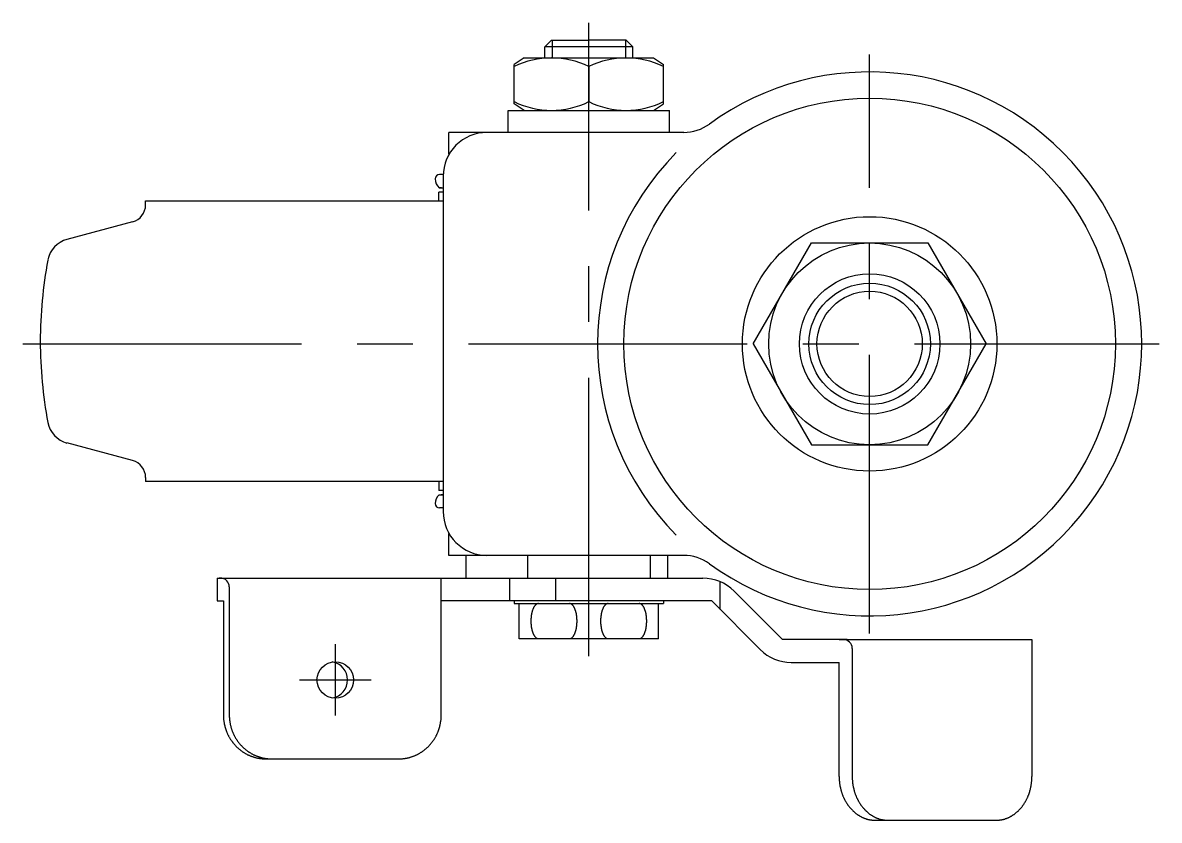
# Model space of a CAD drawing. Extents: x -242 to 65, y -131 to 308.
# Drawn here: x -64.5 to 65, y 217.2 to 308.1 of the extents above; entities that cross this region are included whole.
import ezdxf

# ---------------------------------------------------------------- set-up
doc = ezdxf.new("R2010")
doc.units = 0
doc.linetypes.add('CENTER', pattern=[50.8, 31.75, -6.35, 6.35, -6.35])
doc.layers.get('0').update_dxf_attribs({"linetype": 'CONTINUOUS'})
doc.layers.add('CENTER', color=1, linetype='CONTINUOUS')

msp = doc.modelspace()

# ---------------------------------------------------------------- linework, layer by layer
at = {"color": 7, "linetype": 'CONTINUOUS'}
for p, q in [((-5, 305.33), (-4.25, 306.08)), ((-4.25, 306.08), (0, 306.08)), ((4.25, 306.08), (0, 306.08)), ((5, 305.33), (4.25, 306.08)), ((5, 305.33), (-5, 305.33)), ((-5, 304.08), (-5, 305.33)), ((5, 304.08), (5, 305.33)), ((-7.36, 304.08), (-8.5, 303.32)), ((-8.5, 298.84), (-8.5, 303.32)), ((-7.36, 304.08), (7.36, 304.08)), ((0, 303.08), (0, 299.08)), ((7.36, 304.08), (8.5, 303.32)), ((8.5, 298.84), (8.5, 303.32)), ((-9.2, 295.58), (-9.2, 298.08)), ((-9.2, 298.08), (9.2, 298.08)), ((-7.36, 298.08), (-8.5, 298.84)), ((7.36, 298.08), (8.5, 298.84)), ((9.2, 295.58), (9.2, 298.08)), ((10.81, 295.58), (-15.93, 295.58)), ((-15.93, 293.09), (-15.93, 295.58)), ((-16.6, 290.78), (-17, 290.78)), ((-16.6, 290.78), (-16.6, 252.38)), ((-17.1, 287.78), (-17.1, 288.78)), ((-16.6, 288.78), (-17.1, 288.78)), ((-17.05, 289.28), (-16.6, 289.28)), ((-50.5, 287.78), (-16.6, 287.78)), ((-50.5, 287.32), (-50.5, 287.78)), ((-51.98, 285.39), (-59.46, 283.38)), ((18.72, 271.48), (25.36, 282.98)), ((25.36, 282.98), (38.64, 282.98)), ((38.64, 282.98), (45.28, 271.48)), ((18.72, 271.48), (25.36, 259.98)), ((38.64, 259.98), (45.28, 271.48)), ((-51.98, 258.18), (-59.46, 260.19)), ((25.36, 259.98), (38.64, 259.98)), ((-50.5, 256.25), (-50.5, 255.78)), ((-16.6, 255.78), (-50.5, 255.78)), ((-17.1, 255.78), (-17.1, 254.78)), ((-16.6, 254.78), (-17.1, 254.78)), ((-17.05, 254.28), (-16.6, 254.28)), ((-16.6, 252.78), (-17, 252.78)), ((-15.93, 247.38), (-15.93, 249.88)), ((10.81, 247.38), (-15.93, 247.38)), ((-14, 247.38), (-14, 244.78)), ((-7, 247.38), (-7, 244.78)), ((7, 247.38), (7, 244.78)), ((9, 244.78), (9, 247.38)), ((-42.34, 244.78), (-16.66, 244.78)), ((-42.34, 244.78), (-42.34, 242.18)), ((-41.8, 244.78), (-42.12, 244.78)), ((-16.81, 229.18), (-16.81, 244.78)), ((-16.66, 244.78), (13.01, 244.78)), ((-9, 242.18), (-9, 244.78)), ((-3.75, 242.18), (-3.75, 244.78)), ((-40.96, 243.78), (-40.96, 229.18)), ((14.98, 241.21), (14.98, 244.38)), ((-42.34, 242.18), (-41.64, 242.18)), ((-41.64, 242.18), (-41.64, 229.18)), ((14, 242.18), (-16.81, 242.18)), ((-8.5, 242.18), (-8.5, 241.88)), ((8.5, 242.18), (8.5, 241.88)), ((14, 242.18), (19.54, 236.65)), ((16.54, 243.32), (22.08, 237.78)), ((-8.5, 241.88), (8.5, 241.88)), ((-7.94, 237.88), (-7.94, 241.88)), ((7.94, 237.88), (7.94, 241.88)), ((-6, 237.88), (-7.94, 237.88)), ((6, 237.88), (-6, 237.88)), ((7.94, 237.88), (6, 237.88)), ((29.45, 237.78), (22.08, 237.78)), ((28.52, 237.78), (50.49, 237.78)), ((50.49, 237.78), (50.49, 222.18)), ((30.01, 236.78), (30.01, 222.18)), ((23.07, 235.18), (28.52, 235.18)), ((28.52, 222.18), (28.52, 235.18)), ((-36.81, 224.18), (-21.64, 224.18)), ((32.66, 217.18), (46.4, 217.18))]:
    msp.add_line(p, q, dxfattribs=at)
at = {"color": 3, "linetype": 'CONTINUOUS'}
for p, q in [((-4.19, 306.08), (-4.19, 304.08)), ((4.19, 306.08), (4.19, 304.08))]:
    msp.add_line(p, q, dxfattribs=at)
at = {"color": 7, "linetype": 'CONTINUOUS'}
for points in [[(-5.74, 241.88, 0), (-5.76, 241.88, 0), (-5.79, 241.88, 0), (-5.81, 241.88, 0), (-5.83, 241.87, 0), (-5.85, 241.87, 0), (-5.87, 241.86, 0), (-5.89, 241.86, 0), (-5.91, 241.85, 0), (-5.93, 241.84, 0), (-5.95, 241.82, 0), (-5.97, 241.81, 0), (-5.99, 241.8, 0), (-6.01, 241.78, 0), (-6.03, 241.77, 0), (-6.05, 241.75, 0), (-6.07, 241.73, 0), (-6.09, 241.71, 0), (-6.11, 241.69, 0), (-6.13, 241.67, 0), (-6.15, 241.65, 0), (-6.16, 241.62, 0), (-6.18, 241.6, 0), (-6.2, 241.57, 0), (-6.22, 241.55, 0), (-6.24, 241.52, 0), (-6.25, 241.49, 0), (-6.27, 241.46, 0), (-6.29, 241.43, 0), (-6.3, 241.4, 0), (-6.32, 241.37, 0), (-6.33, 241.33, 0), (-6.35, 241.3, 0), (-6.36, 241.26, 0), (-6.38, 241.23, 0), (-6.39, 241.19, 0), (-6.4, 241.15, 0), (-6.42, 241.12, 0), (-6.43, 241.08, 0), (-6.44, 241.04, 0), (-6.45, 241, 0), (-6.46, 240.95, 0), (-6.48, 240.91, 0), (-6.49, 240.87, 0), (-6.5, 240.83, 0), (-6.51, 240.78, 0), (-6.52, 240.74, 0), (-6.52, 240.7, 0), (-6.53, 240.65, 0), (-6.54, 240.6, 0), (-6.55, 240.56, 0), (-6.55, 240.51, 0), (-6.56, 240.47, 0), (-6.57, 240.42, 0), (-6.57, 240.37, 0), (-6.58, 240.32, 0), (-6.58, 240.27, 0), (-6.58, 240.23, 0), (-6.59, 240.18, 0), (-6.59, 240.13, 0), (-6.59, 240.08, 0), (-6.6, 240.03, 0), (-6.6, 239.98, 0), (-6.6, 239.93, 0), (-6.6, 239.88, 0), (-6.6, 239.84, 0), (-6.6, 239.79, 0), (-6.6, 239.74, 0), (-6.59, 239.69, 0), (-6.59, 239.64, 0), (-6.59, 239.59, 0), (-6.58, 239.54, 0), (-6.58, 239.49, 0), (-6.58, 239.45, 0), (-6.57, 239.4, 0), (-6.57, 239.35, 0), (-6.56, 239.3, 0), (-6.55, 239.26, 0), (-6.55, 239.21, 0), (-6.54, 239.16, 0), (-6.53, 239.12, 0), (-6.52, 239.07, 0), (-6.52, 239.03, 0), (-6.51, 238.99, 0), (-6.5, 238.94, 0), (-6.49, 238.9, 0), (-6.48, 238.86, 0), (-6.46, 238.81, 0), (-6.45, 238.77, 0), (-6.44, 238.73, 0), (-6.43, 238.69, 0), (-6.42, 238.65, 0), (-6.4, 238.62, 0), (-6.39, 238.58, 0), (-6.38, 238.54, 0), (-6.36, 238.51, 0), (-6.35, 238.47, 0), (-6.33, 238.44, 0), (-6.32, 238.4, 0), (-6.3, 238.37, 0), (-6.29, 238.34, 0), (-6.27, 238.31, 0), (-6.25, 238.28, 0), (-6.24, 238.25, 0), (-6.22, 238.22, 0), (-6.2, 238.19, 0), (-6.18, 238.17, 0), (-6.16, 238.14, 0), (-6.15, 238.12, 0), (-6.13, 238.1, 0), (-6.11, 238.08, 0), (-6.09, 238.06, 0), (-6.07, 238.04, 0), (-6.05, 238.02, 0), (-6.03, 238, 0), (-6.01, 237.99, 0), (-5.99, 237.97, 0), (-5.97, 237.96, 0), (-5.95, 237.94, 0), (-5.93, 237.93, 0), (-5.91, 237.92, 0), (-5.89, 237.91, 0), (-5.87, 237.91, 0), (-5.85, 237.9, 0), (-5.83, 237.89, 0), (-5.81, 237.89, 0), (-5.79, 237.89, 0), (-5.76, 237.89, 0), (-5.74, 237.88, 0)], [(-2.2, 237.88, 0), (-2.17, 237.89, 0), (-2.15, 237.89, 0), (-2.13, 237.89, 0), (-2.11, 237.89, 0), (-2.09, 237.9, 0), (-2.07, 237.91, 0), (-2.05, 237.91, 0), (-2.03, 237.92, 0), (-2.01, 237.93, 0), (-1.99, 237.94, 0), (-1.97, 237.96, 0), (-1.95, 237.97, 0), (-1.93, 237.99, 0), (-1.91, 238, 0), (-1.89, 238.02, 0), (-1.87, 238.04, 0), (-1.85, 238.06, 0), (-1.83, 238.08, 0), (-1.81, 238.1, 0), (-1.79, 238.12, 0), (-1.77, 238.14, 0), (-1.76, 238.17, 0), (-1.74, 238.19, 0), (-1.72, 238.22, 0), (-1.7, 238.25, 0), (-1.69, 238.28, 0), (-1.67, 238.31, 0), (-1.65, 238.34, 0), (-1.64, 238.37, 0), (-1.62, 238.4, 0), (-1.61, 238.44, 0), (-1.59, 238.47, 0), (-1.58, 238.51, 0), (-1.56, 238.54, 0), (-1.55, 238.58, 0), (-1.54, 238.62, 0), (-1.52, 238.65, 0), (-1.51, 238.69, 0), (-1.5, 238.73, 0), (-1.49, 238.77, 0), (-1.47, 238.81, 0), (-1.46, 238.86, 0), (-1.45, 238.9, 0), (-1.44, 238.94, 0), (-1.43, 238.99, 0), (-1.42, 239.03, 0), (-1.42, 239.07, 0), (-1.41, 239.12, 0), (-1.4, 239.16, 0), (-1.39, 239.21, 0), (-1.39, 239.26, 0), (-1.38, 239.3, 0), (-1.37, 239.35, 0), (-1.37, 239.4, 0), (-1.36, 239.45, 0), (-1.36, 239.49, 0), (-1.35, 239.54, 0), (-1.35, 239.59, 0), (-1.35, 239.64, 0), (-1.35, 239.69, 0), (-1.34, 239.74, 0), (-1.34, 239.79, 0), (-1.34, 239.84, 0), (-1.34, 239.88, 0), (-1.34, 239.93, 0), (-1.34, 239.98, 0), (-1.34, 240.03, 0), (-1.35, 240.08, 0), (-1.35, 240.13, 0), (-1.35, 240.18, 0), (-1.35, 240.23, 0), (-1.36, 240.27, 0), (-1.36, 240.32, 0), (-1.37, 240.37, 0), (-1.37, 240.42, 0), (-1.38, 240.47, 0), (-1.39, 240.51, 0), (-1.39, 240.56, 0), (-1.4, 240.6, 0), (-1.41, 240.65, 0), (-1.42, 240.7, 0), (-1.42, 240.74, 0), (-1.43, 240.78, 0), (-1.44, 240.83, 0), (-1.45, 240.87, 0), (-1.46, 240.91, 0), (-1.47, 240.95, 0), (-1.49, 241, 0), (-1.5, 241.04, 0), (-1.51, 241.08, 0), (-1.52, 241.12, 0), (-1.54, 241.15, 0), (-1.55, 241.19, 0), (-1.56, 241.23, 0), (-1.58, 241.26, 0), (-1.59, 241.3, 0), (-1.61, 241.33, 0), (-1.62, 241.37, 0), (-1.64, 241.4, 0), (-1.65, 241.43, 0), (-1.67, 241.46, 0), (-1.69, 241.49, 0), (-1.7, 241.52, 0), (-1.72, 241.55, 0), (-1.74, 241.57, 0), (-1.76, 241.6, 0), (-1.77, 241.62, 0), (-1.79, 241.65, 0), (-1.81, 241.67, 0), (-1.83, 241.69, 0), (-1.85, 241.71, 0), (-1.87, 241.73, 0), (-1.89, 241.75, 0), (-1.91, 241.77, 0), (-1.93, 241.78, 0), (-1.95, 241.8, 0), (-1.97, 241.81, 0), (-1.99, 241.82, 0), (-2.01, 241.84, 0), (-2.03, 241.85, 0), (-2.05, 241.86, 0), (-2.07, 241.86, 0), (-2.09, 241.87, 0), (-2.11, 241.87, 0), (-2.13, 241.88, 0), (-2.15, 241.88, 0), (-2.17, 241.88, 0), (-2.2, 241.88, 0)], [(2.2, 241.88, 0), (2.18, 241.88, 0), (2.15, 241.88, 0), (2.13, 241.88, 0), (2.11, 241.87, 0), (2.09, 241.87, 0), (2.07, 241.86, 0), (2.05, 241.86, 0), (2.03, 241.85, 0), (2.01, 241.84, 0), (1.99, 241.82, 0), (1.97, 241.81, 0), (1.95, 241.8, 0), (1.93, 241.78, 0), (1.91, 241.77, 0), (1.89, 241.75, 0), (1.87, 241.73, 0), (1.85, 241.71, 0), (1.83, 241.69, 0), (1.81, 241.67, 0), (1.79, 241.65, 0), (1.78, 241.62, 0), (1.76, 241.6, 0), (1.74, 241.57, 0), (1.72, 241.55, 0), (1.7, 241.52, 0), (1.69, 241.49, 0), (1.67, 241.46, 0), (1.65, 241.43, 0), (1.64, 241.4, 0), (1.62, 241.37, 0), (1.61, 241.33, 0), (1.59, 241.3, 0), (1.58, 241.26, 0), (1.56, 241.23, 0), (1.55, 241.19, 0), (1.54, 241.15, 0), (1.52, 241.12, 0), (1.51, 241.08, 0), (1.5, 241.04, 0), (1.49, 241, 0), (1.48, 240.95, 0), (1.46, 240.91, 0), (1.45, 240.87, 0), (1.44, 240.83, 0), (1.43, 240.78, 0), (1.42, 240.74, 0), (1.42, 240.7, 0), (1.41, 240.65, 0), (1.4, 240.6, 0), (1.39, 240.56, 0), (1.39, 240.51, 0), (1.38, 240.47, 0), (1.37, 240.42, 0), (1.37, 240.37, 0), (1.36, 240.32, 0), (1.36, 240.27, 0), (1.36, 240.23, 0), (1.35, 240.18, 0), (1.35, 240.13, 0), (1.35, 240.08, 0), (1.34, 240.03, 0), (1.34, 239.98, 0), (1.34, 239.93, 0), (1.34, 239.88, 0), (1.34, 239.84, 0), (1.34, 239.79, 0), (1.34, 239.74, 0), (1.35, 239.69, 0), (1.35, 239.64, 0), (1.35, 239.59, 0), (1.36, 239.54, 0), (1.36, 239.49, 0), (1.36, 239.45, 0), (1.37, 239.4, 0), (1.37, 239.35, 0), (1.38, 239.3, 0), (1.39, 239.26, 0), (1.39, 239.21, 0), (1.4, 239.16, 0), (1.41, 239.12, 0), (1.42, 239.07, 0), (1.42, 239.03, 0), (1.43, 238.99, 0), (1.44, 238.94, 0), (1.45, 238.9, 0), (1.46, 238.86, 0), (1.48, 238.81, 0), (1.49, 238.77, 0), (1.5, 238.73, 0), (1.51, 238.69, 0), (1.52, 238.65, 0), (1.54, 238.62, 0), (1.55, 238.58, 0), (1.56, 238.54, 0), (1.58, 238.51, 0), (1.59, 238.47, 0), (1.61, 238.44, 0), (1.62, 238.4, 0), (1.64, 238.37, 0), (1.65, 238.34, 0), (1.67, 238.31, 0), (1.69, 238.28, 0), (1.7, 238.25, 0), (1.72, 238.22, 0), (1.74, 238.19, 0), (1.76, 238.17, 0), (1.78, 238.14, 0), (1.79, 238.12, 0), (1.81, 238.1, 0), (1.83, 238.08, 0), (1.85, 238.06, 0), (1.87, 238.04, 0), (1.89, 238.02, 0), (1.91, 238, 0), (1.93, 237.99, 0), (1.95, 237.97, 0), (1.97, 237.96, 0), (1.99, 237.94, 0), (2.01, 237.93, 0), (2.03, 237.92, 0), (2.05, 237.91, 0), (2.07, 237.91, 0), (2.09, 237.9, 0), (2.11, 237.89, 0), (2.13, 237.89, 0), (2.15, 237.89, 0), (2.18, 237.89, 0), (2.2, 237.88, 0)], [(5.74, 237.88, 0), (5.77, 237.89, 0), (5.79, 237.89, 0), (5.81, 237.89, 0), (5.83, 237.89, 0), (5.85, 237.9, 0), (5.87, 237.91, 0), (5.89, 237.91, 0), (5.91, 237.92, 0), (5.93, 237.93, 0), (5.95, 237.94, 0), (5.97, 237.96, 0), (5.99, 237.97, 0), (6.01, 237.99, 0), (6.03, 238, 0), (6.05, 238.02, 0), (6.07, 238.04, 0), (6.09, 238.06, 0), (6.11, 238.08, 0), (6.13, 238.1, 0), (6.15, 238.12, 0), (6.17, 238.14, 0), (6.18, 238.17, 0), (6.2, 238.19, 0), (6.22, 238.22, 0), (6.24, 238.25, 0), (6.25, 238.28, 0), (6.27, 238.31, 0), (6.29, 238.34, 0), (6.3, 238.37, 0), (6.32, 238.4, 0), (6.33, 238.44, 0), (6.35, 238.47, 0), (6.36, 238.51, 0), (6.38, 238.54, 0), (6.39, 238.58, 0), (6.4, 238.62, 0), (6.42, 238.65, 0), (6.43, 238.69, 0), (6.44, 238.73, 0), (6.45, 238.77, 0), (6.47, 238.81, 0), (6.48, 238.86, 0), (6.49, 238.9, 0), (6.5, 238.94, 0), (6.51, 238.99, 0), (6.52, 239.03, 0), (6.52, 239.07, 0), (6.53, 239.12, 0), (6.54, 239.16, 0), (6.55, 239.21, 0), (6.55, 239.26, 0), (6.56, 239.3, 0), (6.57, 239.35, 0), (6.57, 239.4, 0), (6.58, 239.45, 0), (6.58, 239.49, 0), (6.59, 239.54, 0), (6.59, 239.59, 0), (6.59, 239.64, 0), (6.59, 239.69, 0), (6.6, 239.74, 0), (6.6, 239.79, 0), (6.6, 239.84, 0), (6.6, 239.88, 0), (6.6, 239.93, 0), (6.6, 239.98, 0), (6.6, 240.03, 0), (6.59, 240.08, 0), (6.59, 240.13, 0), (6.59, 240.18, 0), (6.59, 240.23, 0), (6.58, 240.27, 0), (6.58, 240.32, 0), (6.57, 240.37, 0), (6.57, 240.42, 0), (6.56, 240.47, 0), (6.55, 240.51, 0), (6.55, 240.56, 0), (6.54, 240.6, 0), (6.53, 240.65, 0), (6.52, 240.7, 0), (6.52, 240.74, 0), (6.51, 240.78, 0), (6.5, 240.83, 0), (6.49, 240.87, 0), (6.48, 240.91, 0), (6.47, 240.95, 0), (6.45, 241, 0), (6.44, 241.04, 0), (6.43, 241.08, 0), (6.42, 241.12, 0), (6.4, 241.15, 0), (6.39, 241.19, 0), (6.38, 241.23, 0), (6.36, 241.26, 0), (6.35, 241.3, 0), (6.33, 241.33, 0), (6.32, 241.37, 0), (6.3, 241.4, 0), (6.29, 241.43, 0), (6.27, 241.46, 0), (6.25, 241.49, 0), (6.24, 241.52, 0), (6.22, 241.55, 0), (6.2, 241.57, 0), (6.18, 241.6, 0), (6.17, 241.62, 0), (6.15, 241.65, 0), (6.13, 241.67, 0), (6.11, 241.69, 0), (6.09, 241.71, 0), (6.07, 241.73, 0), (6.05, 241.75, 0), (6.03, 241.77, 0), (6.01, 241.78, 0), (5.99, 241.8, 0), (5.97, 241.81, 0), (5.95, 241.82, 0), (5.93, 241.84, 0), (5.91, 241.85, 0), (5.89, 241.86, 0), (5.87, 241.86, 0), (5.85, 241.87, 0), (5.83, 241.87, 0), (5.81, 241.88, 0), (5.79, 241.88, 0), (5.77, 241.88, 0), (5.74, 241.88, 0)], [(-41.64, 229.18, 0), (-41.63, 229.12, 0), (-41.63, 229.06, 0), (-41.63, 229, 0), (-41.63, 228.94, 0), (-41.63, 228.88, 0), (-41.62, 228.82, 0), (-41.62, 228.76, 0), (-41.61, 228.69, 0), (-41.61, 228.63, 0), (-41.6, 228.57, 0), (-41.59, 228.51, 0), (-41.58, 228.45, 0), (-41.57, 228.39, 0), (-41.56, 228.33, 0), (-41.55, 228.27, 0), (-41.54, 228.21, 0), (-41.53, 228.15, 0), (-41.52, 228.09, 0), (-41.5, 228.03, 0), (-41.49, 227.97, 0), (-41.48, 227.91, 0), (-41.46, 227.85, 0), (-41.44, 227.79, 0), (-41.43, 227.73, 0), (-41.41, 227.67, 0), (-41.39, 227.62, 0), (-41.37, 227.56, 0), (-41.35, 227.5, 0), (-41.33, 227.44, 0), (-41.31, 227.39, 0), (-41.29, 227.33, 0), (-41.27, 227.27, 0), (-41.24, 227.21, 0), (-41.22, 227.16, 0), (-41.2, 227.1, 0), (-41.17, 227.05, 0), (-41.15, 226.99, 0), (-41.12, 226.94, 0), (-41.09, 226.88, 0), (-41.07, 226.83, 0), (-41.04, 226.77, 0), (-41.01, 226.72, 0), (-40.98, 226.67, 0), (-40.95, 226.61, 0), (-40.92, 226.56, 0), (-40.89, 226.51, 0), (-40.85, 226.46, 0), (-40.82, 226.41, 0), (-40.79, 226.36, 0), (-40.75, 226.31, 0), (-40.72, 226.26, 0), (-40.68, 226.21, 0), (-40.65, 226.16, 0), (-40.61, 226.11, 0), (-40.58, 226.06, 0), (-40.54, 226.01, 0), (-40.5, 225.97, 0), (-40.46, 225.92, 0), (-40.42, 225.87, 0), (-40.38, 225.83, 0), (-40.34, 225.78, 0), (-40.3, 225.74, 0), (-40.26, 225.69, 0), (-40.22, 225.65, 0), (-40.18, 225.61, 0), (-40.14, 225.56, 0), (-40.09, 225.52, 0), (-40.05, 225.48, 0), (-40, 225.44, 0), (-39.96, 225.4, 0), (-39.92, 225.36, 0), (-39.87, 225.32, 0), (-39.82, 225.28, 0), (-39.78, 225.24, 0), (-39.73, 225.21, 0), (-39.68, 225.17, 0), (-39.63, 225.13, 0), (-39.59, 225.1, 0), (-39.54, 225.06, 0), (-39.49, 225.03, 0), (-39.44, 224.99, 0), (-39.39, 224.96, 0), (-39.34, 224.93, 0), (-39.29, 224.9, 0), (-39.24, 224.86, 0), (-39.19, 224.83, 0), (-39.13, 224.8, 0), (-39.08, 224.77, 0), (-39.03, 224.75, 0), (-38.98, 224.72, 0), (-38.92, 224.69, 0), (-38.87, 224.66, 0), (-38.82, 224.64, 0), (-38.76, 224.61, 0), (-38.71, 224.59, 0), (-38.65, 224.57, 0), (-38.6, 224.54, 0), (-38.54, 224.52, 0), (-38.49, 224.5, 0), (-38.43, 224.48, 0), (-38.38, 224.46, 0), (-38.32, 224.44, 0), (-38.26, 224.42, 0), (-38.21, 224.4, 0), (-38.15, 224.38, 0), (-38.09, 224.37, 0), (-38.04, 224.35, 0), (-37.98, 224.33, 0), (-37.92, 224.32, 0), (-37.86, 224.31, 0), (-37.81, 224.29, 0), (-37.75, 224.28, 0), (-37.69, 224.27, 0), (-37.63, 224.26, 0), (-37.57, 224.25, 0), (-37.51, 224.24, 0), (-37.46, 224.23, 0), (-37.4, 224.22, 0), (-37.34, 224.22, 0), (-37.28, 224.21, 0), (-37.22, 224.2, 0), (-37.16, 224.2, 0), (-37.1, 224.19, 0), (-37.04, 224.19, 0), (-36.98, 224.19, 0), (-36.92, 224.19, 0), (-36.86, 224.18, 0), (-36.81, 224.18, 0)], [(-40.96, 229.18, 0), (-40.96, 229.12, 0), (-40.96, 229.06, 0), (-40.96, 229, 0), (-40.96, 228.94, 0), (-40.95, 228.88, 0), (-40.95, 228.82, 0), (-40.94, 228.76, 0), (-40.94, 228.69, 0), (-40.93, 228.63, 0), (-40.93, 228.57, 0), (-40.92, 228.51, 0), (-40.91, 228.45, 0), (-40.9, 228.39, 0), (-40.89, 228.33, 0), (-40.88, 228.27, 0), (-40.87, 228.21, 0), (-40.86, 228.15, 0), (-40.85, 228.09, 0), (-40.83, 228.03, 0), (-40.82, 227.97, 0), (-40.8, 227.91, 0), (-40.79, 227.85, 0), (-40.77, 227.79, 0), (-40.75, 227.73, 0), (-40.74, 227.67, 0), (-40.72, 227.62, 0), (-40.7, 227.56, 0), (-40.68, 227.5, 0), (-40.66, 227.44, 0), (-40.64, 227.39, 0), (-40.62, 227.33, 0), (-40.59, 227.27, 0), (-40.57, 227.21, 0), (-40.55, 227.16, 0), (-40.52, 227.1, 0), (-40.5, 227.05, 0), (-40.47, 226.99, 0), (-40.45, 226.94, 0), (-40.42, 226.88, 0), (-40.39, 226.83, 0), (-40.36, 226.77, 0), (-40.33, 226.72, 0), (-40.31, 226.67, 0), (-40.28, 226.61, 0), (-40.24, 226.56, 0), (-40.21, 226.51, 0), (-40.18, 226.46, 0), (-40.15, 226.41, 0), (-40.12, 226.36, 0), (-40.08, 226.31, 0), (-40.05, 226.26, 0), (-40.01, 226.21, 0), (-39.98, 226.16, 0), (-39.94, 226.11, 0), (-39.9, 226.06, 0), (-39.87, 226.01, 0), (-39.83, 225.97, 0), (-39.79, 225.92, 0), (-39.75, 225.87, 0), (-39.71, 225.83, 0), (-39.67, 225.78, 0), (-39.63, 225.74, 0), (-39.59, 225.69, 0), (-39.55, 225.65, 0), (-39.51, 225.61, 0), (-39.46, 225.56, 0), (-39.42, 225.52, 0), (-39.38, 225.48, 0), (-39.33, 225.44, 0), (-39.29, 225.4, 0), (-39.24, 225.36, 0), (-39.2, 225.32, 0), (-39.15, 225.28, 0), (-39.1, 225.24, 0), (-39.06, 225.21, 0), (-39.01, 225.17, 0), (-38.96, 225.13, 0), (-38.91, 225.1, 0), (-38.87, 225.06, 0), (-38.82, 225.03, 0), (-38.77, 224.99, 0), (-38.72, 224.96, 0), (-38.67, 224.93, 0), (-38.62, 224.9, 0), (-38.56, 224.86, 0), (-38.51, 224.83, 0), (-38.46, 224.8, 0), (-38.41, 224.77, 0), (-38.36, 224.75, 0), (-38.3, 224.72, 0), (-38.25, 224.69, 0), (-38.2, 224.66, 0), (-38.14, 224.64, 0), (-38.09, 224.61, 0), (-38.04, 224.59, 0), (-37.98, 224.57, 0), (-37.93, 224.54, 0), (-37.87, 224.52, 0), (-37.82, 224.5, 0), (-37.76, 224.48, 0), (-37.7, 224.46, 0), (-37.65, 224.44, 0), (-37.59, 224.42, 0), (-37.53, 224.4, 0), (-37.48, 224.38, 0), (-37.42, 224.37, 0), (-37.36, 224.35, 0), (-37.31, 224.33, 0), (-37.25, 224.32, 0), (-37.19, 224.31, 0), (-37.13, 224.29, 0), (-37.07, 224.28, 0), (-37.02, 224.27, 0), (-36.96, 224.26, 0), (-36.9, 224.25, 0), (-36.84, 224.24, 0), (-36.78, 224.23, 0), (-36.72, 224.22, 0), (-36.67, 224.22, 0), (-36.61, 224.21, 0), (-36.55, 224.2, 0), (-36.49, 224.2, 0), (-36.43, 224.19, 0), (-36.37, 224.19, 0), (-36.31, 224.19, 0), (-36.25, 224.19, 0), (-36.19, 224.18, 0), (-36.13, 224.18, 0)], [(-21.64, 224.18, 0), (-21.58, 224.18, 0), (-21.53, 224.19, 0), (-21.47, 224.19, 0), (-21.41, 224.19, 0), (-21.35, 224.19, 0), (-21.29, 224.2, 0), (-21.23, 224.2, 0), (-21.17, 224.21, 0), (-21.11, 224.22, 0), (-21.05, 224.22, 0), (-20.99, 224.23, 0), (-20.94, 224.24, 0), (-20.88, 224.25, 0), (-20.82, 224.26, 0), (-20.76, 224.27, 0), (-20.7, 224.28, 0), (-20.64, 224.29, 0), (-20.59, 224.31, 0), (-20.53, 224.32, 0), (-20.47, 224.33, 0), (-20.41, 224.35, 0), (-20.36, 224.37, 0), (-20.3, 224.38, 0), (-20.24, 224.4, 0), (-20.19, 224.42, 0), (-20.13, 224.44, 0), (-20.07, 224.46, 0), (-20.02, 224.48, 0), (-19.96, 224.5, 0), (-19.91, 224.52, 0), (-19.85, 224.54, 0), (-19.8, 224.57, 0), (-19.74, 224.59, 0), (-19.69, 224.61, 0), (-19.63, 224.64, 0), (-19.58, 224.66, 0), (-19.53, 224.69, 0), (-19.47, 224.72, 0), (-19.42, 224.75, 0), (-19.37, 224.77, 0), (-19.32, 224.8, 0), (-19.26, 224.83, 0), (-19.21, 224.86, 0), (-19.16, 224.9, 0), (-19.11, 224.93, 0), (-19.06, 224.96, 0), (-19.01, 224.99, 0), (-18.96, 225.03, 0), (-18.91, 225.06, 0), (-18.86, 225.1, 0), (-18.81, 225.13, 0), (-18.77, 225.17, 0), (-18.72, 225.21, 0), (-18.67, 225.24, 0), (-18.63, 225.28, 0), (-18.58, 225.32, 0), (-18.53, 225.36, 0), (-18.49, 225.4, 0), (-18.44, 225.44, 0), (-18.4, 225.48, 0), (-18.36, 225.52, 0), (-18.31, 225.56, 0), (-18.27, 225.61, 0), (-18.23, 225.65, 0), (-18.19, 225.69, 0), (-18.15, 225.74, 0), (-18.11, 225.78, 0), (-18.07, 225.83, 0), (-18.03, 225.87, 0), (-17.99, 225.92, 0), (-17.95, 225.97, 0), (-17.91, 226.01, 0), (-17.87, 226.06, 0), (-17.84, 226.11, 0), (-17.8, 226.16, 0), (-17.76, 226.21, 0), (-17.73, 226.26, 0), (-17.7, 226.31, 0), (-17.66, 226.36, 0), (-17.63, 226.41, 0), (-17.6, 226.46, 0), (-17.56, 226.51, 0), (-17.53, 226.56, 0), (-17.5, 226.61, 0), (-17.47, 226.67, 0), (-17.44, 226.72, 0), (-17.41, 226.77, 0), (-17.38, 226.83, 0), (-17.36, 226.88, 0), (-17.33, 226.94, 0), (-17.3, 226.99, 0), (-17.28, 227.05, 0), (-17.25, 227.1, 0), (-17.23, 227.16, 0), (-17.2, 227.21, 0), (-17.18, 227.27, 0), (-17.16, 227.33, 0), (-17.14, 227.39, 0), (-17.12, 227.44, 0), (-17.1, 227.5, 0), (-17.08, 227.56, 0), (-17.06, 227.62, 0), (-17.04, 227.67, 0), (-17.02, 227.73, 0), (-17.01, 227.79, 0), (-16.99, 227.85, 0), (-16.97, 227.91, 0), (-16.96, 227.97, 0), (-16.94, 228.03, 0), (-16.93, 228.09, 0), (-16.92, 228.15, 0), (-16.91, 228.21, 0), (-16.9, 228.27, 0), (-16.89, 228.33, 0), (-16.88, 228.39, 0), (-16.87, 228.45, 0), (-16.86, 228.51, 0), (-16.85, 228.57, 0), (-16.84, 228.63, 0), (-16.84, 228.69, 0), (-16.83, 228.76, 0), (-16.83, 228.82, 0), (-16.82, 228.88, 0), (-16.82, 228.94, 0), (-16.82, 229, 0), (-16.82, 229.06, 0), (-16.81, 229.12, 0), (-16.81, 229.18, 0)], [(28.52, 222.18, 0), (28.52, 222.12, 0), (28.52, 222.06, 0), (28.52, 222, 0), (28.53, 221.94, 0), (28.53, 221.88, 0), (28.53, 221.82, 0), (28.54, 221.76, 0), (28.54, 221.69, 0), (28.55, 221.63, 0), (28.55, 221.57, 0), (28.56, 221.51, 0), (28.57, 221.45, 0), (28.57, 221.39, 0), (28.58, 221.33, 0), (28.59, 221.27, 0), (28.6, 221.21, 0), (28.61, 221.15, 0), (28.62, 221.09, 0), (28.63, 221.03, 0), (28.65, 220.97, 0), (28.66, 220.91, 0), (28.67, 220.85, 0), (28.69, 220.79, 0), (28.7, 220.73, 0), (28.71, 220.67, 0), (28.73, 220.62, 0), (28.75, 220.56, 0), (28.76, 220.5, 0), (28.78, 220.44, 0), (28.8, 220.39, 0), (28.82, 220.33, 0), (28.84, 220.27, 0), (28.86, 220.21, 0), (28.88, 220.16, 0), (28.9, 220.1, 0), (28.92, 220.05, 0), (28.94, 219.99, 0), (28.96, 219.94, 0), (28.99, 219.88, 0), (29.01, 219.83, 0), (29.03, 219.77, 0), (29.06, 219.72, 0), (29.08, 219.67, 0), (29.11, 219.61, 0), (29.14, 219.56, 0), (29.16, 219.51, 0), (29.19, 219.46, 0), (29.22, 219.41, 0), (29.25, 219.36, 0), (29.28, 219.31, 0), (29.31, 219.26, 0), (29.34, 219.21, 0), (29.37, 219.16, 0), (29.4, 219.11, 0), (29.43, 219.06, 0), (29.46, 219.01, 0), (29.49, 218.97, 0), (29.53, 218.92, 0), (29.56, 218.87, 0), (29.59, 218.83, 0), (29.63, 218.78, 0), (29.66, 218.74, 0), (29.7, 218.69, 0), (29.73, 218.65, 0), (29.77, 218.61, 0), (29.81, 218.56, 0), (29.84, 218.52, 0), (29.88, 218.48, 0), (29.92, 218.44, 0), (29.96, 218.4, 0), (29.99, 218.36, 0), (30.03, 218.32, 0), (30.07, 218.28, 0), (30.11, 218.24, 0), (30.15, 218.21, 0), (30.19, 218.17, 0), (30.23, 218.13, 0), (30.28, 218.1, 0), (30.32, 218.06, 0), (30.36, 218.03, 0), (30.4, 217.99, 0), (30.44, 217.96, 0), (30.49, 217.93, 0), (30.53, 217.9, 0), (30.57, 217.86, 0), (30.62, 217.83, 0), (30.66, 217.8, 0), (30.71, 217.77, 0), (30.75, 217.75, 0), (30.8, 217.72, 0), (30.84, 217.69, 0), (30.89, 217.66, 0), (30.93, 217.64, 0), (30.98, 217.61, 0), (31.03, 217.59, 0), (31.07, 217.57, 0), (31.12, 217.54, 0), (31.17, 217.52, 0), (31.22, 217.5, 0), (31.26, 217.48, 0), (31.31, 217.46, 0), (31.36, 217.44, 0), (31.41, 217.42, 0), (31.46, 217.4, 0), (31.5, 217.38, 0), (31.55, 217.37, 0), (31.6, 217.35, 0), (31.65, 217.33, 0), (31.7, 217.32, 0), (31.75, 217.31, 0), (31.8, 217.29, 0), (31.85, 217.28, 0), (31.9, 217.27, 0), (31.95, 217.26, 0), (32, 217.25, 0), (32.05, 217.24, 0), (32.1, 217.23, 0), (32.15, 217.22, 0), (32.2, 217.22, 0), (32.25, 217.21, 0), (32.3, 217.2, 0), (32.35, 217.2, 0), (32.4, 217.19, 0), (32.45, 217.19, 0), (32.5, 217.19, 0), (32.55, 217.19, 0), (32.61, 217.18, 0), (32.66, 217.18, 0)], [(30.01, 222.18, 0), (30.01, 222.12, 0), (30.01, 222.06, 0), (30.02, 222, 0), (30.02, 221.94, 0), (30.02, 221.88, 0), (30.02, 221.82, 0), (30.03, 221.76, 0), (30.03, 221.69, 0), (30.04, 221.63, 0), (30.04, 221.57, 0), (30.05, 221.51, 0), (30.06, 221.45, 0), (30.06, 221.39, 0), (30.07, 221.33, 0), (30.08, 221.27, 0), (30.09, 221.21, 0), (30.1, 221.15, 0), (30.11, 221.09, 0), (30.12, 221.03, 0), (30.14, 220.97, 0), (30.15, 220.91, 0), (30.16, 220.85, 0), (30.18, 220.79, 0), (30.19, 220.73, 0), (30.2, 220.67, 0), (30.22, 220.62, 0), (30.24, 220.56, 0), (30.25, 220.5, 0), (30.27, 220.44, 0), (30.29, 220.39, 0), (30.31, 220.33, 0), (30.32, 220.27, 0), (30.34, 220.21, 0), (30.36, 220.16, 0), (30.38, 220.1, 0), (30.41, 220.05, 0), (30.43, 219.99, 0), (30.45, 219.94, 0), (30.47, 219.88, 0), (30.5, 219.83, 0), (30.52, 219.77, 0), (30.55, 219.72, 0), (30.57, 219.67, 0), (30.6, 219.61, 0), (30.62, 219.56, 0), (30.65, 219.51, 0), (30.68, 219.46, 0), (30.7, 219.41, 0), (30.73, 219.36, 0), (30.76, 219.31, 0), (30.79, 219.26, 0), (30.82, 219.21, 0), (30.85, 219.16, 0), (30.88, 219.11, 0), (30.91, 219.06, 0), (30.94, 219.01, 0), (30.97, 218.97, 0), (31.01, 218.92, 0), (31.04, 218.87, 0), (31.07, 218.83, 0), (31.11, 218.78, 0), (31.14, 218.74, 0), (31.18, 218.69, 0), (31.21, 218.65, 0), (31.25, 218.61, 0), (31.28, 218.56, 0), (31.32, 218.52, 0), (31.36, 218.48, 0), (31.4, 218.44, 0), (31.43, 218.4, 0), (31.47, 218.36, 0), (31.51, 218.32, 0), (31.55, 218.28, 0), (31.59, 218.24, 0), (31.63, 218.21, 0), (31.67, 218.17, 0), (31.71, 218.13, 0), (31.75, 218.1, 0), (31.79, 218.06, 0), (31.83, 218.03, 0), (31.88, 217.99, 0), (31.92, 217.96, 0), (31.96, 217.93, 0), (32, 217.9, 0), (32.05, 217.86, 0), (32.09, 217.83, 0), (32.13, 217.8, 0), (32.18, 217.77, 0), (32.22, 217.75, 0), (32.27, 217.72, 0), (32.31, 217.69, 0), (32.36, 217.66, 0), (32.4, 217.64, 0), (32.45, 217.61, 0), (32.5, 217.59, 0), (32.54, 217.57, 0), (32.59, 217.54, 0), (32.63, 217.52, 0), (32.68, 217.5, 0), (32.73, 217.48, 0), (32.78, 217.46, 0), (32.82, 217.44, 0), (32.87, 217.42, 0), (32.92, 217.4, 0), (32.97, 217.38, 0), (33.02, 217.37, 0), (33.06, 217.35, 0), (33.11, 217.33, 0), (33.16, 217.32, 0), (33.21, 217.31, 0), (33.26, 217.29, 0), (33.31, 217.28, 0), (33.36, 217.27, 0), (33.41, 217.26, 0), (33.46, 217.25, 0), (33.51, 217.24, 0), (33.56, 217.23, 0), (33.61, 217.22, 0), (33.66, 217.22, 0), (33.71, 217.21, 0), (33.76, 217.2, 0), (33.81, 217.2, 0), (33.86, 217.19, 0), (33.91, 217.19, 0), (33.96, 217.19, 0), (34.01, 217.19, 0), (34.06, 217.18, 0), (34.11, 217.18, 0)], [(46.4, 217.18, 0), (46.45, 217.18, 0), (46.5, 217.19, 0), (46.55, 217.19, 0), (46.6, 217.19, 0), (46.65, 217.19, 0), (46.7, 217.2, 0), (46.75, 217.2, 0), (46.8, 217.21, 0), (46.85, 217.22, 0), (46.9, 217.22, 0), (46.95, 217.23, 0), (47, 217.24, 0), (47.05, 217.25, 0), (47.1, 217.26, 0), (47.15, 217.27, 0), (47.2, 217.28, 0), (47.24, 217.29, 0), (47.29, 217.31, 0), (47.34, 217.32, 0), (47.39, 217.33, 0), (47.44, 217.35, 0), (47.49, 217.37, 0), (47.54, 217.38, 0), (47.58, 217.4, 0), (47.63, 217.42, 0), (47.68, 217.44, 0), (47.73, 217.46, 0), (47.78, 217.48, 0), (47.82, 217.5, 0), (47.87, 217.52, 0), (47.92, 217.54, 0), (47.96, 217.57, 0), (48.01, 217.59, 0), (48.06, 217.61, 0), (48.1, 217.64, 0), (48.15, 217.66, 0), (48.19, 217.69, 0), (48.24, 217.72, 0), (48.28, 217.75, 0), (48.33, 217.77, 0), (48.37, 217.8, 0), (48.41, 217.83, 0), (48.46, 217.86, 0), (48.5, 217.9, 0), (48.54, 217.93, 0), (48.59, 217.96, 0), (48.63, 217.99, 0), (48.67, 218.03, 0), (48.71, 218.06, 0), (48.75, 218.1, 0), (48.8, 218.13, 0), (48.84, 218.17, 0), (48.88, 218.21, 0), (48.92, 218.24, 0), (48.96, 218.28, 0), (48.99, 218.32, 0), (49.03, 218.36, 0), (49.07, 218.4, 0), (49.11, 218.44, 0), (49.15, 218.48, 0), (49.18, 218.52, 0), (49.22, 218.56, 0), (49.26, 218.61, 0), (49.29, 218.65, 0), (49.33, 218.69, 0), (49.36, 218.74, 0), (49.4, 218.78, 0), (49.43, 218.83, 0), (49.46, 218.87, 0), (49.5, 218.92, 0), (49.53, 218.97, 0), (49.56, 219.01, 0), (49.59, 219.06, 0), (49.62, 219.11, 0), (49.66, 219.16, 0), (49.69, 219.21, 0), (49.72, 219.26, 0), (49.74, 219.31, 0), (49.77, 219.36, 0), (49.8, 219.41, 0), (49.83, 219.46, 0), (49.86, 219.51, 0), (49.88, 219.56, 0), (49.91, 219.61, 0), (49.93, 219.67, 0), (49.96, 219.72, 0), (49.98, 219.77, 0), (50.01, 219.83, 0), (50.03, 219.88, 0), (50.05, 219.94, 0), (50.08, 219.99, 0), (50.1, 220.05, 0), (50.12, 220.1, 0), (50.14, 220.16, 0), (50.16, 220.21, 0), (50.18, 220.27, 0), (50.2, 220.33, 0), (50.22, 220.39, 0), (50.24, 220.44, 0), (50.25, 220.5, 0), (50.27, 220.56, 0), (50.29, 220.62, 0), (50.3, 220.67, 0), (50.32, 220.73, 0), (50.33, 220.79, 0), (50.34, 220.85, 0), (50.36, 220.91, 0), (50.37, 220.97, 0), (50.38, 221.03, 0), (50.39, 221.09, 0), (50.4, 221.15, 0), (50.41, 221.21, 0), (50.42, 221.27, 0), (50.43, 221.33, 0), (50.44, 221.39, 0), (50.45, 221.45, 0), (50.45, 221.51, 0), (50.46, 221.57, 0), (50.47, 221.63, 0), (50.47, 221.69, 0), (50.48, 221.76, 0), (50.48, 221.82, 0), (50.48, 221.88, 0), (50.49, 221.94, 0), (50.49, 222, 0), (50.49, 222.06, 0), (50.49, 222.12, 0), (50.49, 222.18, 0)]]:
    msp.add_polyline3d(points, dxfattribs=at)
for centre, radius in [((32, 271.48), 28), ((32, 271.48), 14.5), ((32, 271.48), 14.5), ((32, 271.48), 11.5), ((32, 271.48), 8), ((32, 271.48), 6), ((-28.89, 233.18), 2.08)]:
    msp.add_circle(centre, radius, dxfattribs=at)
at = {"color": 3, "linetype": 'CONTINUOUS'}
msp.add_circle((32, 271.48), 6.92, dxfattribs=at)
at = {"color": 7, "linetype": 'CONTINUOUS'}
for centre, radius, start, end in [((-4.25, 294.55), 9.53, 63.5187, 116.4813), ((4.25, 294.55), 9.53, 63.519, 116.481), ((32, 271.48), 31, 233.9334, 126.0666), ((-4.25, 307.62), 9.53, 243.5187, 296.4813), ((4.25, 307.62), 9.53, 243.519, 296.481), ((-11.6, 290.58), 5, 90, 180), ((10.81, 300.58), 5, 270, 306.0666), ((32, 271.48), 31, 135.3136, 224.6864), ((-17, 290.28), 0.5, 90, 180), ((-16.16, 290.28), 1.34, 180, 228.4555), ((-17, 288.28), 1, 66.4218, 90), ((-52.5, 287.32), 2, 285, 0), ((-58.69, 280.49), 3, 105, 169.3323), ((-12.5, 271.78), 50, 169.3323, 180), ((-12.5, 271.78), 50, 180, 190.6677), ((-58.69, 263.08), 3, 190.6677, 255), ((-52.5, 256.25), 2, 0, 75), ((-16.16, 253.28), 1.34, 131.5445, 180), ((-17, 255.28), 1, 270, 293.5782), ((-17, 253.28), 0.5, 180, 270), ((-11.6, 252.38), 5, 180, 270), ((10.81, 242.38), 5, 53.9334, 90), ((-41.96, 243.78), 1, 0, 90), ((13.01, 239.78), 5, 45, 90), ((29.01, 236.78), 1, 0, 90), ((23.07, 240.18), 5, 225, 270), ((-29.56, 233.18), 2.08, 279.3239, 80.6761)]:
    msp.add_arc(centre, radius, start, end, dxfattribs=at)
at = {"layer": 'CENTER', "color": 1, "linetype": 'CENTER'}
for p, q in [((0, 235.88), (0, 308.08)), ((32, 238.48), (32, 304.48)), ((-64.5, 271.48), (65, 271.48)), ((-28.89, 237.26), (-28.89, 229.11)), ((-32.97, 233.18), (-24.81, 233.18))]:
    msp.add_line(p, q, dxfattribs=at)

doc.saveas('drawing.dxf')
